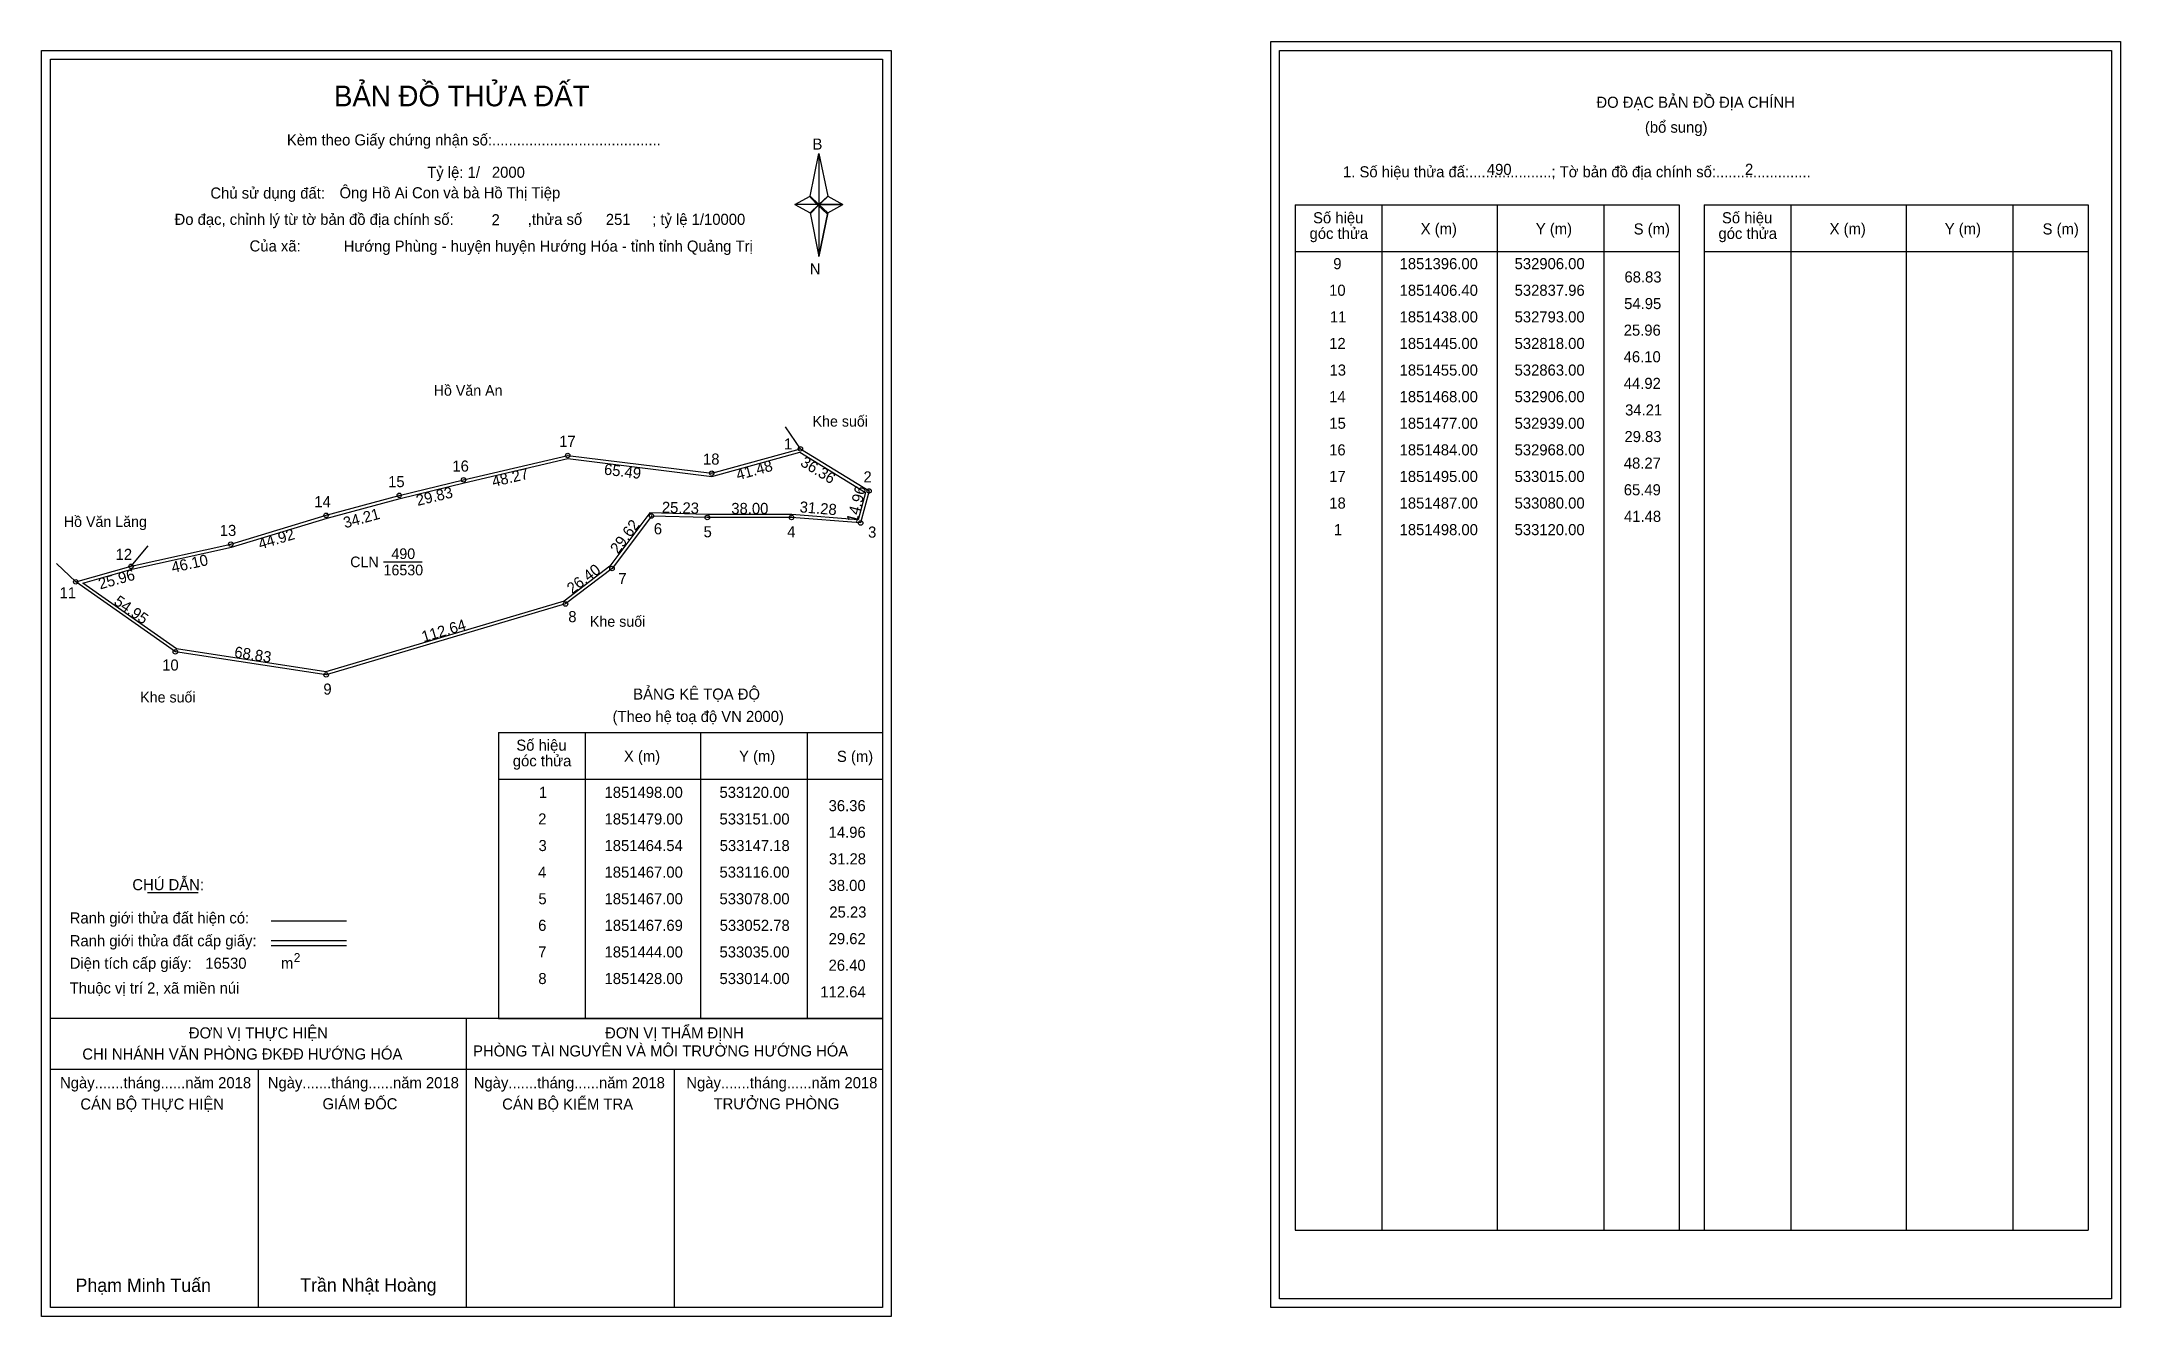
# Model space of a CAD drawing. Extents: x 532778 to 533716, y 1851107 to 1851682.
import ezdxf

# ---------------------------------------------------------------- set-up
doc = ezdxf.new("R2010")
doc.units = 0
for name, color, linetype in [('Level 1', 7, 'Continuous'), ('Level 10', 7, 'Continuous'), ('Level 11', 7, 'Continuous'), ('Level 13', 7, 'Continuous'), ('Level 27', 7, 'Continuous'), ('Level 3', 7, 'Continuous'), ('Level 36', 7, 'Continuous'), ('Level 49', 7, 'Continuous'), ('Level 53', 7, 'Continuous'), ('Level 55', 7, 'Continuous'), ('Level 6', 7, 'Continuous'), ('Level 60', 7, 'Continuous'), ('Level 63', 7, 'Continuous'), ('Level 9', 7, 'Continuous')]:
    doc.layers.add(name, color=color, linetype=linetype)

msp = doc.modelspace()

# ---------------------------------------------------------------- linework, layer by layer
at = {"layer": 'Level 1'}
for p, q in [((533336.24, 1851677.73), (533336.24, 1851677.73)), ((532781.59, 1851673.73), (532781.59, 1851673.73)), ((533124.44, 1851611.97), (533128.37, 1851631.25)), ((533128.37, 1851631.25), (533128.37, 1851608.2)), ((533128.37, 1851631.25), (533132.31, 1851611.97)), ((533117.55, 1851608.2), (533124.44, 1851611.97)), ((533124.44, 1851611.97), (533128.37, 1851608.2)), ((533128.08, 1851607.76), (533124.44, 1851611.53)), ((533132.01, 1851611.53), (533128.08, 1851607.76)), ((533128.08, 1851607.76), (533132.01, 1851611.53)), ((533132.31, 1851611.97), (533128.37, 1851608.2)), ((533128.37, 1851608.2), (533124.44, 1851604.52)), ((533128.08, 1851607.76), (533124.44, 1851604.08)), ((533124.44, 1851604.08), (533128.08, 1851607.76)), ((533124.44, 1851604.52), (533128.37, 1851584.8)), ((533132.01, 1851604.08), (533128.08, 1851607.76)), ((533128.37, 1851608.2), (533128.37, 1851584.8)), ((533128.37, 1851608.2), (533139.19, 1851608.2)), ((533128.37, 1851608.2), (533132.31, 1851604.52)), ((533132.31, 1851604.52), (533128.37, 1851584.8)), ((533132.31, 1851604.52), (533139.19, 1851608.2)), ((533343.31, 1851608.02), (533516.51, 1851608.02)), ((533382.49, 1851145.49), (533382.49, 1851608.02)), ((533434.63, 1851145.49), (533434.63, 1851608.02)), ((533482.57, 1851608.02), (533482.57, 1851145.49)), ((533516.51, 1851608.02), (533516.51, 1851145.49)), ((533527.82, 1851608.02), (533701.02, 1851608.02)), ((533567, 1851145.49), (533567, 1851608.02)), ((533619.14, 1851145.49), (533619.14, 1851608.02)), ((533667.09, 1851608.02), (533667.09, 1851145.49)), ((533701.02, 1851608.02), (533701.02, 1851145.49)), ((533343.31, 1851586.97), (533516.51, 1851586.97)), ((533527.82, 1851586.97), (533701.02, 1851586.97)), ((532983.78, 1851370.08), (533156.98, 1851370.08)), ((533022.96, 1851241.03), (533022.96, 1851370.08)), ((533075.1, 1851241.03), (533075.1, 1851370.08)), ((533123.05, 1851370.08), (533123.05, 1851241.03)), ((532983.78, 1851349.02), (533156.98, 1851349.02)), ((532825.43, 1851297.86), (532848.23, 1851297.86)), ((532881.16, 1851285.05), (532915.18, 1851285.05)), ((532881.16, 1851276.16), (532915.18, 1851276.16)), ((532881.16, 1851273.97), (532915.18, 1851273.97)), ((532995.25, 1851241.03), (532781.59, 1851241.03)), ((533156.98, 1851241.03), (532947.3, 1851241.03)), ((532969.29, 1851110.58), (532969.29, 1851241.03)), ((532983.78, 1851241.02), (533156.98, 1851241.02)), ((533156.99, 1851217.92), (532781.59, 1851217.92)), ((532875.44, 1851110.58), (532875.44, 1851217.92)), ((533063.14, 1851110.58), (533063.14, 1851217.92)), ((533343.31, 1851145.49), (533701.02, 1851145.49)), ((533711.64, 1851114.58), (533711.64, 1851114.58)), ((533156.98, 1851110.58), (533156.98, 1851110.58))]:
    msp.add_line(p, q, dxfattribs=at)
for points in [[(533124.44, 1851611.97), (533128.37, 1851631.25), (533128.37, 1851608.2)], [(533128.37, 1851608.2), (533132.31, 1851611.97), (533139.19, 1851608.2)], [(533117.55, 1851608.2), (533124.44, 1851604.52), (533128.37, 1851608.2)], [(533128.37, 1851608.2), (533128.37, 1851584.8), (533132.31, 1851604.52)]]:
    msp.add_lwpolyline(points, close=True, dxfattribs=at)
at = {"layer": 'Level 10'}
for p, q in [((532837.96, 1851406.4), (532793, 1851438)), ((532906, 1851396), (532837.96, 1851406.4))]:
    msp.add_line(p, q, dxfattribs=at)
for points in [[(532793, 1851438), (532818, 1851445), (532863, 1851455), (532906, 1851468), (532939, 1851477), (532968, 1851484), (533015, 1851495), (533080, 1851487), (533120, 1851498), (533151, 1851479), (533147.18, 1851464.54), (533116, 1851467), (533078, 1851467), (533052.78, 1851467.69), (533035, 1851444), (533014, 1851428), (532906, 1851396), (532837.96, 1851406.4)], [(532796.22, 1851437.45), (532818.34, 1851443.64), (532863.35, 1851453.64), (532906.39, 1851466.65), (532939.35, 1851475.64), (532968.32, 1851482.64), (533015.08, 1851493.58), (533080.1, 1851485.58), (533119.79, 1851496.49), (533149.38, 1851478.35), (533146.12, 1851466.03), (533116.06, 1851468.4), (533078.02, 1851468.4), (533052.09, 1851469.11), (533034, 1851445), (533013.36, 1851429.27), (532905.9, 1851397.43), (532838.5, 1851407.73)]]:
    msp.add_lwpolyline(points, close=True, dxfattribs=at)
at = {"layer": 'Level 11'}
for centre in [(533120, 1851498), (533015, 1851495), (533080, 1851487), (532939, 1851477), (532968, 1851484), (533151, 1851479), (532906, 1851468), (533052.78, 1851467.69), (533078, 1851467), (533116, 1851467), (533147.18, 1851464.54), (532863, 1851455), (532818, 1851445), (533035, 1851444), (532793, 1851438), (532793, 1851438), (533014, 1851428), (532837.96, 1851406.4), (532906, 1851396)]:
    msp.add_circle(centre, 1, dxfattribs=at)
at = {"layer": 'Level 27'}
for p, q in [((533120, 1851498), (533113.34, 1851507.98)), ((532818, 1851445), (532825.75, 1851454.16)), ((532793, 1851438), (532784.3, 1851446.26))]:
    msp.add_line(p, q, dxfattribs=at)
at = {"layer": 'Level 3'}
for p, q in [((533343.31, 1851608.02), (533343.31, 1851145.49)), ((533527.82, 1851608.02), (533527.82, 1851145.49)), ((532983.78, 1851370.08), (532983.78, 1851241.03))]:
    msp.add_line(p, q, dxfattribs=at)
at = {"layer": 'Level 63'}
for points in [[(532777.59, 1851677.73), (533160.99, 1851677.73), (533160.99, 1851106.58), (532777.59, 1851106.58)], [(533332.24, 1851681.73), (533715.64, 1851681.73), (533715.64, 1851110.58), (533332.24, 1851110.58)], [(533336.24, 1851677.73), (533711.64, 1851677.73), (533711.64, 1851114.58), (533336.24, 1851114.58)], [(532781.59, 1851673.73), (533156.99, 1851673.73), (533156.99, 1851110.58), (532781.59, 1851110.58)]]:
    msp.add_lwpolyline(points, close=True, dxfattribs=at)
at = {"layer": 'Level 9'}
msp.add_line((532931.89, 1851447), (532949.39, 1851447), dxfattribs=at)

# ---------------------------------------------------------------- texts
at = {"layer": 'Level 1'}
for s, height, p in [('BẢN ĐỒ THỬA ĐẤT', 9.3313, (532909.52, 1851652.54)), ('ĐO ĐẠC BẢN ĐỒ ĐỊA CHÍNH', 5, (533479.19, 1851651.85)), ('Kèm theo Giấy chứng nhận số:.........................................', 5, (532888.29, 1851634.88)), ('B', 5, (533125.46, 1851633)), ('(bổ sung)', 5, (533501.07, 1851640.61)), ('1. Số hiệu thửa đấ:....................; Tờ bản đồ địa chính số:.......................', 5, (533364.85, 1851620.49)), ('Chủ sử dụng đất:', 5, (532853.77, 1851610.9)), ('Đo đạc, chỉnh lý từ tờ bản đồ địa chính số:                  ,thửa số                 ; tỷ lệ 1/10000', 5, (532837.6, 1851599.04)), ('Số hiệu', 5, (533351.34, 1851599.76)), ('X (m)', 5, (533399.9, 1851594.81)), ('Y (m)', 5, (533451.85, 1851594.81)), ('S (m)', 5, (533496.01, 1851594.71)), ('Số hiệu', 5, (533535.85, 1851599.76)), ('X (m)', 5, (533584.41, 1851594.81)), ('Y (m)', 5, (533636.37, 1851594.81)), ('S (m)', 5, (533680.52, 1851594.71)), ('Của xã:', 5, (532871.45, 1851587.04)), ('góc thửa', 5, (533349.75, 1851592.7)), ('góc thửa', 5, (533534.27, 1851592.7)), ('N', 5, (533124.26, 1851576.66)), ('BẢNG KÊ TỌA ĐỘ', 5, (533044.55, 1851384.86)), ('(Theo hệ toạ độ VN 2000)', 5, (533035.24, 1851374.76)), ('Số hiệu', 5, (532991.81, 1851361.81)), ('góc thửa', 5, (532990.23, 1851354.75)), ('X (m)', 5, (533040.37, 1851356.86)), ('Y (m)', 5, (533092.33, 1851356.86)), ('S (m)', 5, (533136.48, 1851356.76)), ('CHÚ DẪN:', 5, (532818.55, 1851298.87)), ('Ranh giới thửa đất hiện có:', 5, (532790.29, 1851283.87)), ('Ranh giới thửa đất cấp giấy:', 5, (532790.29, 1851273.59)), ('Diện tích cấp giấy:', 5, (532790.29, 1851263.43)), ('m', 5, (532885.6, 1851263.47)), ('2', 4, (532891.39, 1851266.49)), ('Thuộc vị trí 2, xã miền núi', 5, (532790.29, 1851252.23)), ('ĐƠN VỊ THỰC HIỆN', 5, (532844.06, 1851231.99)), ('ĐƠN VỊ THẨM ĐỊNH', 5, (533031.86, 1851231.99)), ('CHI NHÁNH VĂN PHÒNG ĐKĐĐ HƯỚNG HÓA', 5, (532795.97, 1851222.47)), ('PHÒNG TÀI NGUYÊN VÀ MÔI TRƯỜNG HƯỚNG HÓA', 5, (532972.31, 1851223.85)), ('Ngày.......tháng......năm 2018', 5, (532785.92, 1851209.52)), ('CÁN BỘ THỰC HIỆN', 5, (532795.09, 1851199.89)), ('Ngày.......tháng......năm 2018', 5, (532879.67, 1851209.52)), ('GIÁM ĐỐC', 5, (532904.35, 1851200.01)), ('Ngày.......tháng......năm 2018', 5, (532972.62, 1851209.52)), ('CÁN BỘ KIỂM TRA', 5, (532985.43, 1851199.89)), ('Ngày.......tháng......năm 2018', 5, (533068.53, 1851209.52)), ('TRƯỞNG PHÒNG', 5, (533080.81, 1851200.01)), ('Phạm Minh Tuấn', 6, (532792.91, 1851117.66)), ('Trần Nhật Hoàng', 6, (532894.29, 1851117.76))]:
    msp.add_text(s, height=height, dxfattribs=at).set_placement(p)
at = {"layer": 'Level 11'}
msp.add_text('Tỷ lệ: 1/', height=5, dxfattribs=at).set_placement((532951.61, 1851620.26))
at = {"layer": 'Level 13'}
for s, p in [('490', (532935.45, 1851448.28)), ('CLN', (532916.86, 1851444.6)), ('16530', (532931.9, 1851440.92))]:
    msp.add_text(s, height=4.8, dxfattribs=at).set_placement(p)
at = {"layer": 'Level 36'}
for p in [(533125.5, 1851508.03), (533025.03, 1851417.72), (532822.1, 1851383.57)]:
    msp.add_text('Khe suối', height=4.8, dxfattribs=at).set_placement(p)
at = {"layer": 'Level 49'}
for s, rotation, p in [('48.27', 13.17255, (532981.45, 1851480.76)), ('65.49', 352.9835, (533031.17, 1851486.42)), ('41.48', 15.37625, (533091.77, 1851483.78)), ('36.36', 328.49573, (533119.59, 1851490.68)), ('29.83', 13.57043, (532947.27, 1851472.21)), ('14.96', 75.20184, (533145.46, 1851464.28)), ('34.21', 15.25512, (532914.5, 1851462.11)), ('25.23', 358.43282, (533057.43, 1851469.16)), ('31.28', 355.4889, (533119.51, 1851469.36)), ('44.92', 16.82141, (532876.23, 1851452.55)), ('29.62', 53.11076, (533037.71, 1851450.28)), ('46.10', 12.52881, (532836.78, 1851441.99)), ('25.96', 15.64225, (532804.03, 1851434.53)), ('26.40', 37.30395, (533017.02, 1851432.32)), ('54.95', 324.89865, (532809.8, 1851428.15)), ('112.64', 16.50436, (532949.93, 1851410.68)), ('68.83', 351.30953, (532864.31, 1851403.99))]:
    msp.add_text(s, height=5, rotation=rotation, dxfattribs=at).set_placement(p)
msp.add_text('38.00', height=5, dxfattribs=at).set_placement((533088.82, 1851468.6))
at = {"layer": 'Level 53'}
for s, p in [('9', (533360.45, 1851579.04)), ('1851396.00', (533390.39, 1851579.04)), ('532906.00', (533442.28, 1851579.04)), ('10', (533358.58, 1851567.04)), ('1851406.40', (533390.39, 1851567.04)), ('532837.96', (533442.29, 1851567.04)), ('68.83', (533491.84, 1851573.04)), ('54.95', (533491.71, 1851561.04)), ('11', (533358.9, 1851555.04)), ('1851438.00', (533390.39, 1851555.04)), ('532793.00', (533442.28, 1851555.04)), ('25.96', (533491.51, 1851549.04)), ('12', (533358.6, 1851543.04)), ('1851445.00', (533390.39, 1851543.04)), ('532818.00', (533442.28, 1851543.04)), ('13', (533358.76, 1851531.04)), ('1851455.00', (533390.39, 1851531.04)), ('532863.00', (533442.28, 1851531.04)), ('46.10', (533491.49, 1851537.04)), ('44.92', (533491.53, 1851525.04)), ('14', (533358.58, 1851519.04)), ('1851468.00', (533390.39, 1851519.04)), ('532906.00', (533442.28, 1851519.04)), ('34.21', (533492.13, 1851513.04)), ('15', (533358.69, 1851507.04)), ('1851477.00', (533390.39, 1851507.04)), ('532939.00', (533442.28, 1851507.04)), ('29.83', (533491.84, 1851501.04)), ('16', (533358.59, 1851495.04)), ('1851484.00', (533390.39, 1851495.04)), ('532968.00', (533442.28, 1851495.04)), ('17', (533358.61, 1851483.04)), ('1851495.00', (533390.39, 1851483.04)), ('533015.00', (533442.28, 1851483.04)), ('48.27', (533491.55, 1851489.04)), ('65.49', (533491.54, 1851477.04)), ('18', (533358.66, 1851471.04)), ('1851487.00', (533390.39, 1851471.04)), ('533080.00', (533442.28, 1851471.04)), ('41.48', (533491.65, 1851465.04)), ('1', (533360.75, 1851459.04)), ('1851498.00', (533390.39, 1851459.04)), ('533120.00', (533442.28, 1851459.04)), ('1', (533001.98, 1851340.52)), ('1851498.00', (533031.62, 1851340.52)), ('533120.00', (533083.5, 1851340.52)), ('36.36', (533132.73, 1851334.52)), ('2', (533001.68, 1851328.52)), ('1851479.00', (533031.62, 1851328.52)), ('533151.00', (533083.5, 1851328.52)), ('14.96', (533132.73, 1851322.52)), ('3', (533001.83, 1851316.52)), ('1851464.54', (533031.61, 1851316.52)), ('533147.18', (533083.58, 1851316.52)), ('4', (533001.65, 1851304.52)), ('1851467.00', (533031.62, 1851304.52)), ('533116.00', (533083.5, 1851304.52)), ('31.28', (533132.87, 1851310.52)), ('38.00', (533132.71, 1851298.52)), ('5', (533001.77, 1851292.52)), ('1851467.00', (533031.62, 1851292.52)), ('533078.00', (533083.5, 1851292.52)), ('25.23', (533133.06, 1851286.52)), ('6', (533001.67, 1851280.52)), ('1851467.69', (533031.64, 1851280.52)), ('533052.78', (533083.58, 1851280.52)), ('7', (533001.69, 1851268.52)), ('1851444.00', (533031.62, 1851268.52)), ('533035.00', (533083.5, 1851268.52)), ('29.62', (533132.76, 1851274.52)), ('26.40', (533132.71, 1851262.52)), ('8', (533001.74, 1851256.52)), ('1851428.00', (533031.62, 1851256.52)), ('533014.00', (533083.5, 1851256.52)), ('112.64', (533129.01, 1851250.52))]:
    msp.add_text(s, height=5, dxfattribs=at).set_placement(p)
at = {"layer": 'Level 55'}
for s, height, p in [('489', 0.22, (533119.76, 1851497.78)), ('1', 0.8, (533119.78, 1851498)), ('0', 0.22, (533119.92, 1851497.78)), ('17', 0.8, (533014.44, 1851495)), ('489', 0.22, (533014.76, 1851494.78)), ('18', 0.8, (533079.44, 1851487)), ('15', 0.8, (532938.45, 1851477)), ('16', 0.8, (532967.43, 1851484)), ('489', 0.22, (532967.76, 1851483.78)), ('489', 0.22, (533079.76, 1851486.78)), ('2', 0.8, (533150.73, 1851479)), ('0', 0.22, (533150.92, 1851478.78)), ('14', 0.8, (532905.43, 1851468)), ('489', 0.22, (532938.76, 1851476.78)), ('6', 0.8, (533052.51, 1851467.69)), ('489', 0.22, (532905.76, 1851467.78)), ('0', 0.22, (533052.7, 1851467.47)), ('0', 0.22, (533052.7, 1851467.47)), ('5', 0.8, (533077.74, 1851467)), ('0', 0.22, (533077.92, 1851466.78)), ('0', 0.22, (533077.92, 1851466.78)), ('4', 0.8, (533115.72, 1851467)), ('0', 0.22, (533115.92, 1851466.78)), ('0', 0.22, (533115.92, 1851466.78)), ('3', 0.8, (533146.93, 1851464.54)), ('0', 0.22, (533147.1, 1851464.32)), ('0', 0.22, (533147.1, 1851464.32)), ('13', 0.8, (532862.46, 1851455)), ('489', 0.22, (532862.76, 1851454.78)), ('12', 0.8, (532817.43, 1851445)), ('488', 0.22, (532817.77, 1851444.78)), ('489', 0.22, (532817.76, 1851444.78)), ('488', 0.22, (532817.77, 1851444.78)), ('7', 0.8, (533034.73, 1851444)), ('0', 0.22, (533034.92, 1851443.78)), ('0', 0.22, (533034.92, 1851443.78)), ('11', 0.8, (532792.48, 1851438)), ('488', 0.22, (532792.77, 1851437.78)), ('488', 0.22, (532792.77, 1851437.78)), ('0', 0.22, (532792.92, 1851437.78)), ('0', 0.22, (532792.92, 1851437.78)), ('8', 0.8, (533013.74, 1851428)), ('0', 0.22, (533013.92, 1851427.78)), ('0', 0.22, (533013.92, 1851427.78)), ('10', 0.8, (532837.39, 1851406.4)), ('0', 0.22, (532837.88, 1851406.18)), ('0', 0.22, (532837.88, 1851406.18)), ('9', 0.8, (532905.73, 1851396)), ('0', 0.22, (532905.92, 1851395.78)), ('0', 0.22, (532905.92, 1851395.78))]:
    msp.add_text(s, height=height, dxfattribs=at).set_placement(p)
at = {"layer": 'Level 6'}
for s, p in [('2000', (532980.8, 1851620.3)), ('490', (533429.75, 1851621.57)), ('2', (533546.24, 1851621.61)), ('Ông Hồ Ai Con và bà Hồ Thị Tiệp', (532912.04, 1851611.03)), ('2', (532980.64, 1851598.86)), ('251', (533032.2, 1851599.02)), (' Hướng Phùng - huyện huyện Hướng Hóa - tỉnh tỉnh Quảng Trị', (532912.06, 1851586.95)), ('16530', (532851.47, 1851263.44))]:
    msp.add_text(s, height=5, dxfattribs=at).set_placement(p)
at = {"layer": 'Level 60'}
for s, p in [('Hồ Văn An', (532954.53, 1851521.96)), ('Hồ Văn Lăng', (532787.64, 1851462.77))]:
    msp.add_text(s, height=4.8, dxfattribs=at).set_placement(p)
at = {"layer": 'Level 9'}
for s, p in [('17', (533011.13, 1851498.89)), ('1', (533112.61, 1851497.74)), ('16', (532962.97, 1851487.73)), ('18', (533076.05, 1851490.88)), ('2', (533148.45, 1851482.84)), ('15', (532933.96, 1851480.7)), ('14', (532900.67, 1851471.65)), ('13', (532857.99, 1851458.69)), ('6', (533053.86, 1851459.43)), ('5', (533076.31, 1851458.1)), ('4', (533114.03, 1851458.1)), ('3', (533150.54, 1851457.93)), ('12', (532811, 1851447.89)), ('7', (533037.86, 1851436.99)), ('11', (532785.7, 1851430.55)), ('8', (533015.26, 1851419.79)), ('10', (532832.01, 1851397.96)), ('9', (532904.75, 1851387.11))]:
    msp.add_text(s, height=5, dxfattribs=at).set_placement(p)

doc.saveas('drawing.dxf')
